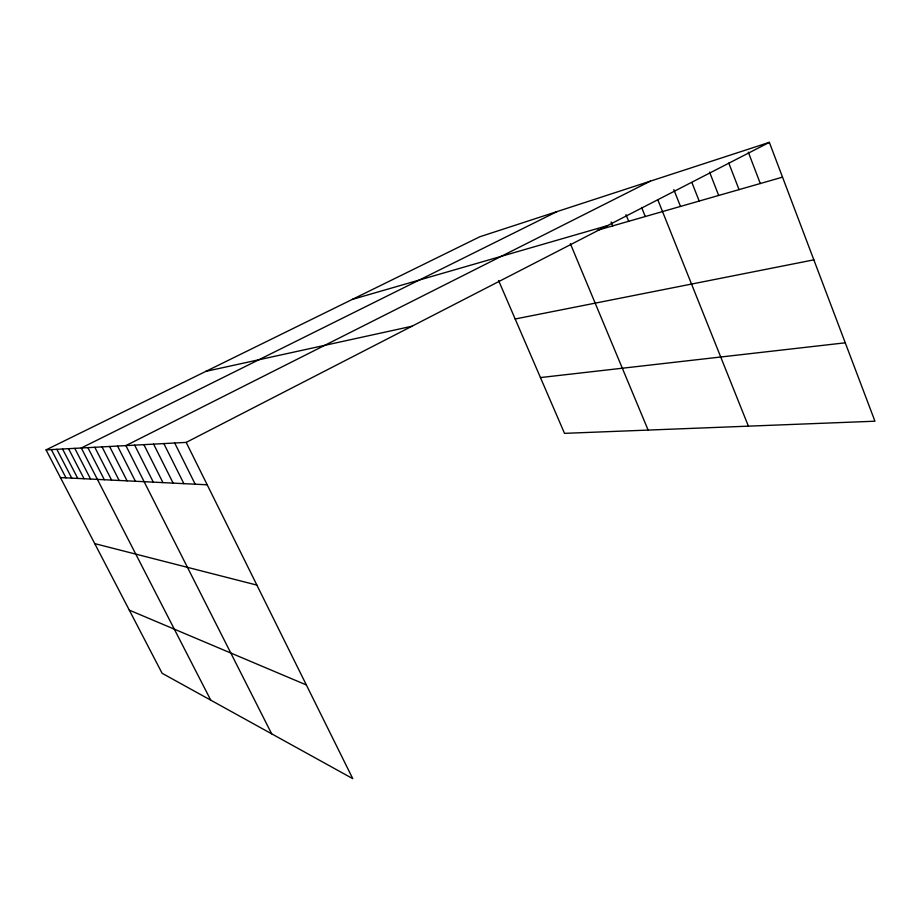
<?xml version="1.0" encoding="UTF-8"?>
<svg xmlns="http://www.w3.org/2000/svg" width="921" height="921" viewBox="0 0 921 921"><rect width="100%" height="100%" fill="white"/><g stroke="black" fill="none" stroke-linecap="round" stroke-linejoin="round"><path stroke-width="1.38" d="M186.192 442.391L352.766 778.648L162.108 673.286L46.05 449.885L186.192 442.391L769.346 142.352L874.95 421.208L564.515 433.354L498.56 280.479M650.353 181.161L125.889 445.614L271.66 733.818M556.986 211.611L81.29 447.997L210.771 700.179M46.05 449.885L479.726 236.801L769.346 142.352M352.329 299.394L607.515 225.622M597.349 230.285L782.516 177.143M205.809 371.382L411.929 326.253M515.173 318.988L813.842 259.849M540.443 377.564L845.259 342.808M60.429 477.573L207.19 484.791M94.748 543.62L256.878 585.1M129.308 610.139L306.348 684.948M62.559 448.999L77.767 478.425M56.837 449.298L71.757 478.126M51.334 449.598L65.978 477.838M74.774 448.343L90.58 479.058M68.545 448.677L84.041 478.736M94.817 447.272L111.579 480.083M87.898 447.641L104.338 479.726M109.611 446.478L127.086 480.854M102.035 446.892L119.154 480.463M117.554 446.063L135.41 481.257M134.662 445.142L153.312 482.144M143.883 444.647L162.959 482.616M153.6 444.129L173.136 483.122M163.857 443.588L183.866 483.64M174.702 443.001L195.194 484.204M570.387 243.731L648.131 430.084M611.13 221.973L612.73 225.875M625.992 214.651L628.686 221.293M641.615 207.455L645.276 216.527M657.767 199.673L748.393 426.158M673.804 189.599L680.481 206.419M691.901 182.542L699.189 201.054M709.573 172.089L718.691 195.459M728.776 163.063L739.045 189.622M748.301 152.161L760.297 183.521"/></g></svg>
